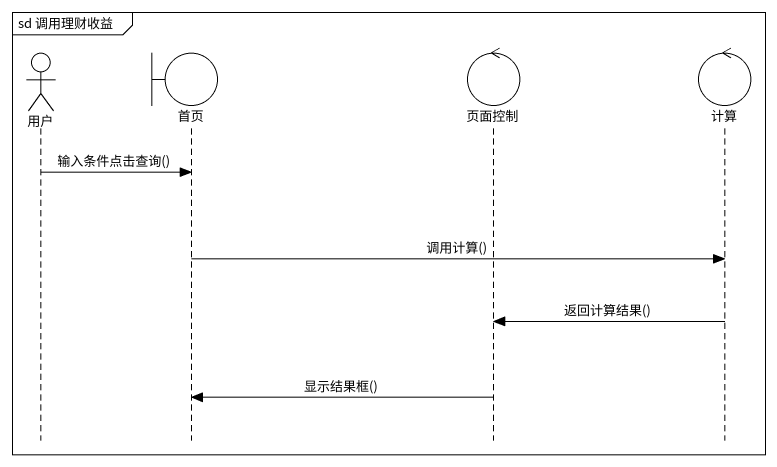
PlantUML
@startuml
mainframe sd 调用理财收益
hide footbox
actor 用户
boundary 首页
control 页面控制
control 计算

用户 -> 首页 : 输入条件点击查询()
首页 -> 计算 : 调用计算()
计算 -> 页面控制 : 返回计算结果()
页面控制 -> 首页 : 显示结果框()
@enduml
